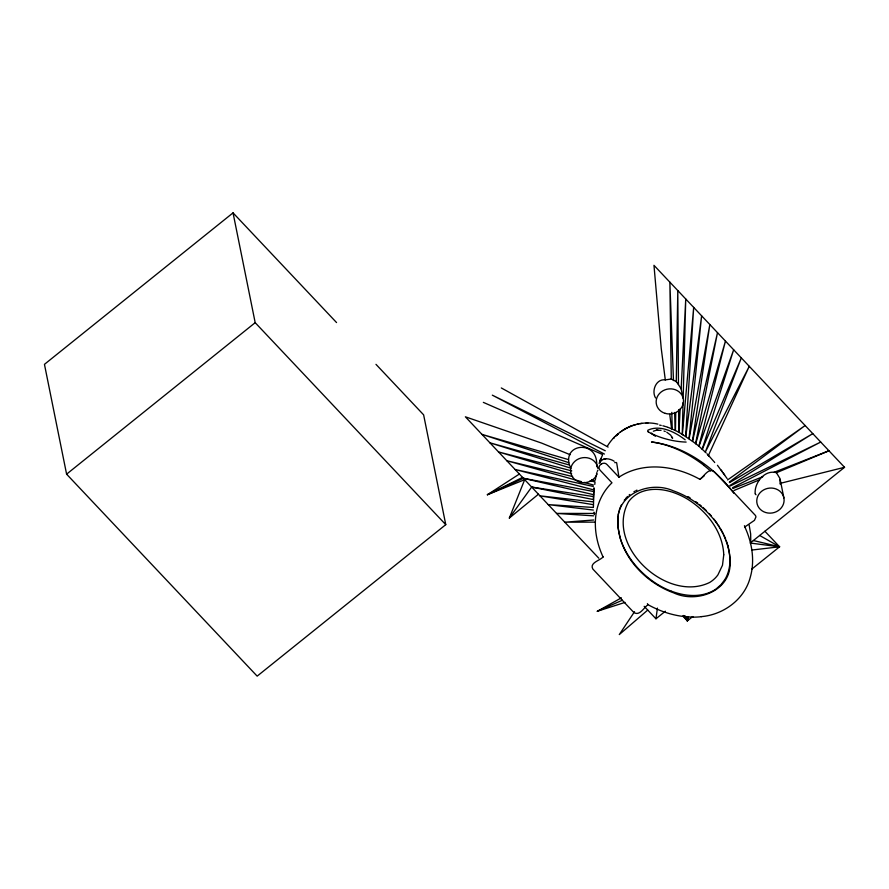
<?xml version="1.0" encoding="UTF-8"?>
<svg xmlns="http://www.w3.org/2000/svg" width="889" height="889" viewBox="0 0 889 889"><rect width="100%" height="100%" fill="white"/><g stroke="black" fill="none" stroke-linecap="round" stroke-linejoin="round"><path stroke-width="1.33" d="M692.742 616.555L687.375 620.855L687.375 616.766M593.363 498.773L593.974 487.839L593.43 507.008M780.164 484.105L779.942 478.482L776.441 472.737C764.751 469.281 754.139 483.016 755.183 493.728M678.629 409.696L678.863 432.321L675.451 430.52L675.751 412.574M678.451 384.548L676.273 381.637L677.796 290.57L678.451 384.548L681.152 388.971L682.241 394.416M696.387 444.056L682.241 434.321L683.063 402.561M683.163 398.416L685.741 298.982L681.152 388.971M682.796 616.01L687.375 620.855L687.475 616.877M680.141 408.94L678.94 432.365L682.241 434.321M750.794 543.512L750.66 533.989L749.183 525.143M685.652 436.377L693.676 307.394L682.385 434.421M569.338 464.603C563.537 443.733 595.03 440.666 596.586 461.813M594.785 484.383L595.052 481.849M689.019 438.566L701.621 315.817L685.797 436.477M596.941 466.825L596.619 462.058M618.011 516.176L617.844 526.599L620.044 537.667A82.755 75.421 -11.4 0 0 623.789 547.324C630.168 560.737 640.28 572.238 652.304 580.884A86.589 78.921 -11.4 0 0 671.473 591.274M644.181 606.309L655.96 618.788L657.427 608.087M595.286 480.16L596.119 475.559M692.453 441.011L709.833 324.529L689.164 438.677M618.199 514.953L618.966 511.408M683.452 615.477L687.375 620.855L688.164 616.81M695.62 443.444L717.501 332.642L692.587 441.111M706.044 452.812L698.876 446.145L725.446 341.065L695.754 443.544M596.43 474.193L596.875 472.548M692.842 617.066C677.151 616.977 661.694 612.277 648.037 604.687C644.036 607.331 639.369 616.844 633.579 612.221L592.807 569.004C589.251 562.581 600.475 560.459 603.187 556.792M684.763 616.133L687.375 620.855L688.542 616.888M702.221 449.112L733.658 349.777L698.998 446.256M619.289 510.275L619.644 509.164M599.13 463.525L600.664 459.391M599.542 462.291L600.175 460.602L599.697 461.836M599.975 461.091L602.431 455.157M620.033 508.075L620.455 507.008M538.434 494.228L509.341 518.054L524.688 479.66L487.35 494.751L519.376 474.037M597.23 471.448L597.919 470.17M702.321 449.212L741.326 357.889L705.299 452.068L749.26 366.312L708.466 455.335L713.6 461.213A37.094 25.892 40.2 0 1 713.956 461.635M620.9 505.974L621.378 504.974M599.964 462.458C602.775 457.09 609.987 458.446 614.188 461.258M607.443 446.067C617.566 429.076 638.491 419.441 657.893 424.131M634.535 611.699L619.289 634.579L647.737 610.076M603.109 557.07C597.73 545.468 594.708 532.622 595.452 519.798A74.42 67.831 -11.4 0 1 595.919 514.998C597.508 502.885 603.053 491.228 611.965 482.805L600.119 470.248C596.197 466.058 603.664 460.513 607.098 464.636L618.955 477.193C629.701 469.937 642.836 466.781 655.715 466.958A74.42 67.831 -11.4 0 1 660.938 467.192C674.618 468.27 687.93 472.681 699.899 479.327L704.277 475.759M509.341 518.054L531.666 487.061L593.319 496.573M624.234 500.285L624.811 499.518M625.512 498.662L627.556 496.462M613.632 438.099L614.443 437.244L613.388 438.366M651.181 433.432L655.415 436.221M699.899 479.327C703.866 476.682 708.644 467.158 714.356 471.803L755.417 515.442A4.323 3.945 -11.4 0 1 755.928 516.998L754.45 520.354L744.826 526.944C750.961 540.156 754.039 555.069 751.938 569.593A67.031 61.085 -11.5 0 1 750.26 577.317C744.615 599.297 723.546 614.766 701.365 616.622M617.844 434.043L616.477 435.266M686.141 442.077C673.629 441.733 659.382 438.033 648.203 431.865M629.034 495.106L629.801 494.473M336.553 322.563L233.04 212.86L44.45 364.346L66.597 474.159L257.165 676.14L445.767 524.654L423.62 414.841L375.98 364.346M66.597 474.159L255.187 322.674L233.04 212.86M655.96 618.788L665.383 611.21M676.273 381.637L671.284 379.003L665.305 379.903L661.227 348.344L653.971 265.322L844.55 467.303L750.249 543.046L779.575 546.802L751.705 569.193M620.022 432.287L620.689 431.787M729.302 482.105L805.123 425.52L727.546 479.938M623.5 429.865L625.512 428.665L622.078 430.787M729.936 485.483L812.79 433.632L729.613 482.56M600.664 464.325L601.675 463.702M633.946 491.65L634.668 491.239M625.023 602.398L597.297 611.276L621.444 597.819M627.167 427.798L624.778 429.098L628.834 426.987M713.545 590.563C700.688 597.764 684.83 596.263 671.495 591.218M732.658 487.639L820.725 442.055L730.202 485.983M522.554 477.404L487.35 494.751L523.377 478.282L593.941 491.573M653.359 431.232L656.171 430.276L661.072 430.298M635.802 490.661L636.924 490.139M597.297 611.276L622.422 600.208M733.925 490.528L759.095 479.993M776.441 472.737L828.948 450.767L773.897 472.37M732.836 488.494L762.795 476.726M603.22 459.38L604.009 459.102M632.001 425.709L635.724 424.542M614.732 462.669L616.11 462.469A7.134 2.223 -38.4 0 1 616.733 463.202L618.955 477.193M780.409 483.305L844.55 467.303M651.281 433.388L652.004 433.321M636.935 424.242L638.88 423.842M642.047 423.364L640.047 423.631M657.204 430.154L656.171 430.276L658.038 430.098M604.698 458.891L605.898 458.746M752.127 550.013L779.575 546.802L764.918 531.266M593.685 520.009L564.815 522.187L594.697 522.132M646.036 423.075L647.925 423.064M594.785 513.442L556.525 513.409L593.63 515.853M593.241 507.441L548.235 504.619L593.33 510.064M593.207 501.852L539.956 495.84L593.152 504.652M665.305 379.903C656.126 378.525 651.237 390.849 655.56 397.961M659.605 425.109L661.216 425.409M531.666 487.061L593.496 499.596M593.319 486.461L515.098 469.492L592.785 489.639M523.377 478.282L593.574 494.684M753.394 540.523L779.575 546.802L759.684 535.467M572.627 476.548L506.808 460.713L581.473 481.66M590.085 480.749L594.119 481.716M662.872 425.787L664.728 426.276M571.76 470.903L498.518 451.934L571.638 473.737M665.428 426.487L667.539 427.153M569.549 465.058L489.917 442.811L570.927 468.214M584.14 482.405L593.474 485.027M568.393 459.58L481.949 434.365L568.76 462.636M591.574 479.682L594.23 480.482M668.128 427.365L675.451 430.52M663.994 431.032L665.272 431.498M570.227 454.735L541.568 443.078L465.38 416.808L598.786 558.192M672.251 429.02L671.773 412.374M483.338 402.373L602.664 454.568M605.287 450.767L492.317 395.161L604.409 454.046M501.307 387.948L608.109 447.1M666.794 432.221L670.65 435.132L672.484 438.066M687.975 496.595L690.064 497.84M682.163 434.354L683.397 435.132M695.854 501.718L697.732 503.118M703.688 465.147C688.453 453.534 670.673 444.5 651.504 441.989C680.041 445.356 705.71 461.769 725.035 482.46M695.42 443.389L698.876 446.145M699.465 504.485L701.277 505.985M755.994 494.762L755.317 493.951M702.932 507.419L706.166 510.442M685.163 439.822C675.318 432.054 659.982 424.386 647.914 430.198A29.515 6.145 4.6 0 0 648.225 431.865M707.033 453.823L708.466 455.335M255.187 322.674L445.767 524.654M707.866 454.968L709.278 456.535M709.278 513.642L711.111 515.687M717.445 465.28L727.124 478.56M713.889 519.032L715.067 520.565M722.457 471.837L721.135 470.037M733.858 493.251L729.024 487.039A102.868 72.842 31.9 0 0 724.968 482.494M715.656 521.332L716.99 523.199M724.679 474.97L723.324 473.037M718.279 525.088L719.457 526.944M647.403 603.653L648.037 604.687M685.019 615.921L687.375 620.855M570.338 466.992L569.76 465.592M744.437 525.71L744.826 526.944M727.913 545.902C730.647 555.758 730.958 566.715 726.657 576.194A35.971 32.782 -11.4 0 1 724.846 579.561L721.068 584.618L716.145 588.907A30.915 28.604 -9.3 0 1 713.567 590.596M780.142 479.349L783.898 497.962A13.724 12.513 -11.4 0 1 765.751 512.542A13.724 12.513 -11.4 0 1 761.629 491.273A13.724 12.513 -11.4 0 1 783.898 497.962M593.996 512.175L594.341 514.598M669.739 414.33L671.595 428.72M673.462 380.57L669.861 282.146L671.284 379.003M674.618 412.463L675.284 430.432M596.275 475.737A13.724 12.513 -11.4 0 1 574.227 479.004A13.724 12.513 -11.4 0 1 578.628 458.88A13.724 12.513 -11.4 0 1 597.875 468.436M597.119 474.004A13.724 12.513 -11.4 0 1 596.73 474.882M714.467 462.269A37.094 25.892 40.2 0 1 714.689 462.547M703.61 465.236A100.59 72.976 32.5 0 1 710.422 470.848M720.201 528.244A86.589 78.921 -11.4 0 1 723.113 533.5M723.779 534.845A86.589 78.921 -11.4 0 1 725.58 538.945M726.113 540.334A86.589 78.921 -11.4 0 1 727.969 545.879M701.365 616.699A67.031 61.197 -11.5 0 1 692.842 617.144M723.757 554.803L722.49 565.248L717.901 574.916A27.826 25.359 -11.4 0 1 709.733 582.428C666.817 603.531 604.476 545.279 628.545 501.718A27.948 25.481 -11.4 0 1 640.08 492.439C653.393 486.661 668.828 489.695 681.452 495.862A76.343 69.62 -11.6 0 1 687.464 499.107C706.733 511.086 722.79 531.433 723.757 554.803M617.822 521.654C618.277 554.247 644.247 582.273 673.851 592.93C696.898 603.742 731.169 590.996 730.113 562.37C729.636 529.522 703.31 501.285 673.362 490.85C650.392 480.438 616.755 493.351 617.822 521.654M600.775 459.035L600.297 460.28L600.997 458.457L600.775 459.035M616.81 435.021L615.71 435.977L618.033 433.976L616.81 435.021M629.545 426.709L628.567 427.142L630.779 426.175L629.545 426.709M672.529 438.177L672.217 437.388L672.529 438.177M665.15 413.352A13.724 12.513 -11.4 0 0 683.297 398.772A13.724 12.513 -11.4 0 0 661.027 392.082A13.724 12.513 -11.4 0 0 665.15 413.352"/></g></svg>
